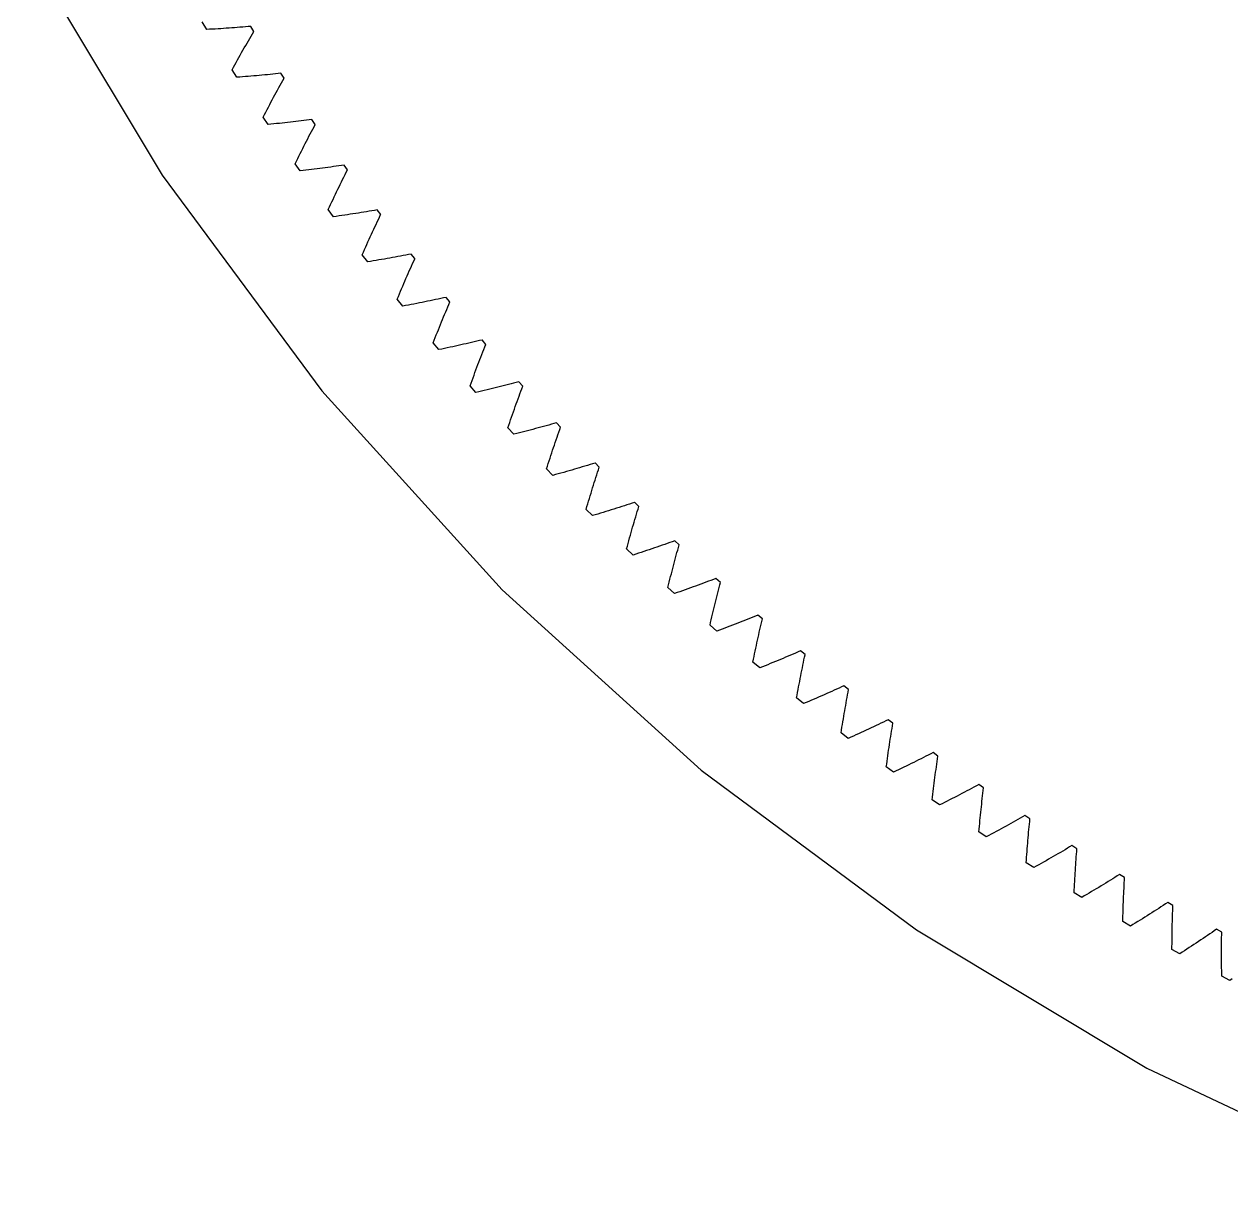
# Model space of a CAD drawing. Header units: metres. Extents: x -170 to 170, y -170 to 0.
# Drawn here: x -149.9 to -74.9, y -157.1 to -85.1 of the extents above; entities that cross this region are included whole.
import ezdxf

# ---------------------------------------------------------------- set-up
doc = ezdxf.new("R2010")
doc.units = ezdxf.units.M

msp = doc.modelspace()

# ---------------------------------------------------------------- linework, layer by layer
for p, q in [((-149.927, -80.1374), (-141.35, -94.4469)), ((-138.577, -85.3992), (-138.867, -84.9276)), ((-138.4, -85.39), (-138.577, -85.3992)), ((-138.225, -85.3804), (-138.4, -85.39)), ((-138.049, -85.3705), (-138.225, -85.3804)), ((-137.875, -85.3602), (-138.049, -85.3705)), ((-137.701, -85.3496), (-137.875, -85.3602)), ((-137.529, -85.3386), (-137.701, -85.3496)), ((-137.357, -85.3273), (-137.529, -85.3386)), ((-137.185, -85.3157), (-137.357, -85.3273)), ((-137.015, -85.3037), (-137.185, -85.3157)), ((-136.845, -85.2914), (-137.015, -85.3037)), ((-136.676, -85.2787), (-136.845, -85.2914)), ((-136.508, -85.2657), (-136.676, -85.2787)), ((-136.34, -85.2524), (-136.508, -85.2657)), ((-136.173, -85.2388), (-136.34, -85.2524)), ((-136.007, -85.2249), (-136.173, -85.2388)), ((-135.842, -85.2106), (-136.007, -85.2249)), ((-135.84, -85.2095), (-135.842, -85.2106)), ((-135.644, -85.5213), (-135.84, -85.2095)), ((-136.153, -86.3915), (-136.068, -86.2446)), ((-136.068, -86.2446), (-135.984, -86.0985)), ((-135.984, -86.0985), (-135.899, -85.9533)), ((-135.899, -85.9533), (-135.815, -85.8089)), ((-135.815, -85.8089), (-135.73, -85.6653)), ((-135.73, -85.6653), (-135.646, -85.5225)), ((-135.646, -85.5225), (-135.644, -85.5213)), ((-136.577, -87.1383), (-136.492, -86.9873)), ((-136.492, -86.9873), (-136.407, -86.8371)), ((-136.407, -86.8371), (-136.322, -86.6877)), ((-136.322, -86.6877), (-136.238, -86.5392)), ((-136.238, -86.5392), (-136.153, -86.3915)), ((-137.001, -87.9059), (-136.916, -87.7507)), ((-136.916, -87.7507), (-136.831, -87.5964)), ((-136.831, -87.5964), (-136.746, -87.4428)), ((-136.746, -87.4428), (-136.661, -87.2902)), ((-136.661, -87.2902), (-136.577, -87.1383)), ((-136.701, -88.3711), (-137.001, -87.9059)), ((-136.525, -88.3581), (-136.701, -88.3711)), ((-136.349, -88.3448), (-136.525, -88.3581)), ((-136.174, -88.3311), (-136.349, -88.3448)), ((-136, -88.317), (-136.174, -88.3311)), ((-135.827, -88.3027), (-136, -88.317)), ((-135.654, -88.288), (-135.827, -88.3027)), ((-135.482, -88.273), (-135.654, -88.288)), ((-135.311, -88.2576), (-135.482, -88.273)), ((-135.141, -88.242), (-135.311, -88.2576)), ((-134.972, -88.226), (-135.141, -88.242)), ((-134.803, -88.2097), (-134.972, -88.226)), ((-134.635, -88.1931), (-134.803, -88.2097)), ((-134.468, -88.1762), (-134.635, -88.1931)), ((-134.301, -88.1589), (-134.468, -88.1762)), ((-134.136, -88.1414), (-134.301, -88.1589)), ((-133.971, -88.1236), (-134.136, -88.1414)), ((-133.969, -88.1224), (-133.971, -88.1236)), ((-133.766, -88.4299), (-133.969, -88.1224)), ((-133.849, -88.5757), (-133.768, -88.4312)), ((-133.768, -88.4312), (-133.766, -88.4299)), ((-134.256, -89.3109), (-134.175, -89.1622)), ((-134.175, -89.1622), (-134.093, -89.0143)), ((-134.093, -89.0143), (-134.012, -88.8673)), ((-134.012, -88.8673), (-133.93, -88.7211)), ((-133.93, -88.7211), (-133.849, -88.5757)), ((-134.663, -90.0667), (-134.582, -89.9138)), ((-134.582, -89.9138), (-134.501, -89.7619)), ((-134.501, -89.7619), (-134.419, -89.6107)), ((-134.419, -89.6107), (-134.338, -89.4604)), ((-134.338, -89.4604), (-134.256, -89.3109)), ((-135.071, -90.8433), (-134.989, -90.6863)), ((-134.989, -90.6863), (-134.908, -90.5301)), ((-134.908, -90.5301), (-134.826, -90.3748)), ((-134.826, -90.3748), (-134.745, -90.2203)), ((-134.745, -90.2203), (-134.663, -90.0667)), ((-134.761, -91.3019), (-135.071, -90.8433)), ((-134.585, -91.2851), (-134.761, -91.3019)), ((-134.41, -91.268), (-134.585, -91.2851)), ((-134.235, -91.2505), (-134.41, -91.268)), ((-134.062, -91.2327), (-134.235, -91.2505)), ((-133.889, -91.2146), (-134.062, -91.2327)), ((-133.716, -91.1962), (-133.889, -91.2146)), ((-133.545, -91.1774), (-133.716, -91.1962)), ((-133.374, -91.1584), (-133.545, -91.1774)), ((-133.204, -91.1391), (-133.374, -91.1584)), ((-133.035, -91.1194), (-133.204, -91.1391)), ((-132.867, -91.0995), (-133.035, -91.1194)), ((-132.699, -91.0793), (-132.867, -91.0995)), ((-132.533, -91.0588), (-132.699, -91.0793)), ((-132.367, -91.0379), (-132.533, -91.0588)), ((-132.201, -91.0169), (-132.367, -91.0379)), ((-132.037, -90.9955), (-132.201, -91.0169)), ((-132.035, -90.9942), (-132.037, -90.9955)), ((-131.826, -91.2973), (-132.035, -90.9942)), ((-131.984, -91.592), (-131.906, -91.4449)), ((-131.906, -91.4449), (-131.827, -91.2986)), ((-131.827, -91.2986), (-131.826, -91.2973)), ((-132.375, -92.3399), (-132.297, -92.1886)), ((-132.297, -92.1886), (-132.218, -92.0382)), ((-132.218, -92.0382), (-132.14, -91.8887)), ((-132.14, -91.8887), (-132.062, -91.7399)), ((-132.062, -91.7399), (-131.984, -91.592)), ((-132.766, -93.1084), (-132.688, -92.9531)), ((-132.688, -92.9531), (-132.609, -92.7985)), ((-132.609, -92.7985), (-132.531, -92.6448)), ((-132.531, -92.6448), (-132.453, -92.4919)), ((-132.453, -92.4919), (-132.375, -92.3399)), ((-133.078, -93.7383), (-133, -93.5796)), ((-132.758, -94.1901), (-133.078, -93.7383)), ((-133, -93.5796), (-132.922, -93.4217)), ((-132.922, -93.4217), (-132.844, -93.2646)), ((-132.844, -93.2646), (-132.766, -93.1084)), ((-141.35, -94.4469), (-131.412, -107.847)), ((-132.583, -94.1695), (-132.758, -94.1901)), ((-132.408, -94.1486), (-132.583, -94.1695)), ((-132.234, -94.1274), (-132.408, -94.1486)), ((-132.061, -94.1058), (-132.234, -94.1274)), ((-131.888, -94.084), (-132.061, -94.1058)), ((-131.716, -94.0619), (-131.888, -94.084)), ((-131.545, -94.0394), (-131.716, -94.0619)), ((-131.375, -94.0167), (-131.545, -94.0394)), ((-131.206, -93.9937), (-131.375, -94.0167)), ((-131.037, -93.9704), (-131.206, -93.9937)), ((-130.869, -93.9469), (-131.037, -93.9704)), ((-130.702, -93.923), (-130.869, -93.9469)), ((-130.536, -93.8989), (-130.702, -93.923)), ((-130.37, -93.8745), (-130.536, -93.8989)), ((-130.205, -93.8499), (-130.37, -93.8745)), ((-130.041, -93.825), (-130.205, -93.8499)), ((-130.051, -94.5697), (-129.976, -94.4202)), ((-130.04, -93.8237), (-130.041, -93.825)), ((-129.824, -94.1222), (-130.04, -93.8237)), ((-129.976, -94.4202), (-129.901, -94.2714)), ((-129.901, -94.2714), (-129.826, -94.1235)), ((-129.826, -94.1235), (-129.824, -94.1222)), ((-130.425, -95.33), (-130.35, -95.1763)), ((-130.35, -95.1763), (-130.275, -95.0234)), ((-130.275, -95.0234), (-130.2, -94.8714)), ((-130.2, -94.8714), (-130.126, -94.7202)), ((-130.126, -94.7202), (-130.051, -94.5697)), ((-130.799, -96.111), (-130.725, -95.9532)), ((-130.725, -95.9532), (-130.65, -95.7961)), ((-130.65, -95.7961), (-130.575, -95.6399)), ((-130.575, -95.6399), (-130.5, -95.4846)), ((-130.5, -95.4846), (-130.425, -95.33)), ((-131.023, -96.5896), (-130.949, -96.4292)), ((-130.694, -97.0344), (-131.023, -96.5896)), ((-130.949, -96.4292), (-130.874, -96.2697)), ((-130.874, -96.2697), (-130.799, -96.111)), ((-128.81, -96.7504), (-128.978, -96.7776)), ((-128.644, -96.723), (-128.81, -96.7504)), ((-128.478, -96.6953), (-128.644, -96.723)), ((-128.313, -96.6673), (-128.478, -96.6953)), ((-128.149, -96.6391), (-128.313, -96.6673)), ((-127.985, -96.6107), (-128.149, -96.6391)), ((-127.984, -96.6093), (-127.985, -96.6107)), ((-127.761, -96.9032), (-127.984, -96.6093)), ((-130.519, -97.01), (-130.694, -97.0344)), ((-130.344, -96.9853), (-130.519, -97.01)), ((-130.171, -96.9604), (-130.344, -96.9853)), ((-129.998, -96.9351), (-130.171, -96.9604)), ((-129.826, -96.9095), (-129.998, -96.9351)), ((-129.655, -96.8837), (-129.826, -96.9095)), ((-129.484, -96.8576), (-129.655, -96.8837)), ((-129.315, -96.8312), (-129.484, -96.8576)), ((-129.146, -96.8046), (-129.315, -96.8312)), ((-128.978, -96.7776), (-129.146, -96.8046)), ((-128.122, -97.6603), (-128.05, -97.5075)), ((-128.05, -97.5075), (-127.978, -97.3555)), ((-127.978, -97.3555), (-127.907, -97.2043)), ((-127.907, -97.2043), (-127.835, -97.054)), ((-127.835, -97.054), (-127.763, -96.9045)), ((-127.763, -96.9045), (-127.761, -96.9032)), ((-128.408, -98.2798), (-128.337, -98.1237)), ((-128.337, -98.1237), (-128.265, -97.9684)), ((-128.265, -97.9684), (-128.193, -97.8139)), ((-128.193, -97.8139), (-128.122, -97.6603)), ((-128.765, -99.0728), (-128.694, -98.9126)), ((-128.694, -98.9126), (-128.622, -98.7531)), ((-128.622, -98.7531), (-128.551, -98.5945)), ((-128.551, -98.5945), (-128.48, -98.4368)), ((-128.48, -98.4368), (-128.408, -98.2798)), ((-128.907, -99.3959), (-128.836, -99.2339)), ((-128.569, -99.8335), (-128.907, -99.3959)), ((-128.836, -99.2339), (-128.765, -99.0728)), ((-128.047, -99.7482), (-128.22, -99.7769)), ((-127.875, -99.7191), (-128.047, -99.7482)), ((-127.703, -99.6899), (-127.875, -99.7191)), ((-127.533, -99.6604), (-127.703, -99.6899)), ((-127.363, -99.6306), (-127.533, -99.6604)), ((-127.194, -99.6005), (-127.363, -99.6306)), ((-127.026, -99.5703), (-127.194, -99.6005)), ((-126.858, -99.5397), (-127.026, -99.5703)), ((-126.691, -99.5089), (-126.858, -99.5397)), ((-126.526, -99.4779), (-126.691, -99.5089)), ((-126.36, -99.4466), (-126.526, -99.4779)), ((-126.196, -99.4151), (-126.36, -99.4466)), ((-126.033, -99.3833), (-126.196, -99.4151)), ((-125.87, -99.3514), (-126.033, -99.3833)), ((-125.868, -99.35), (-125.87, -99.3514)), ((-125.639, -99.6389), (-125.868, -99.35)), ((-125.71, -99.7913), (-125.641, -99.6403)), ((-125.641, -99.6403), (-125.639, -99.6389)), ((-128.394, -99.8053), (-128.569, -99.8335)), ((-128.22, -99.7769), (-128.394, -99.8053)), ((-126.052, -100.559), (-125.983, -100.404)), ((-125.983, -100.404), (-125.915, -100.249)), ((-125.915, -100.249), (-125.847, -100.096)), ((-125.847, -100.096), (-125.778, -99.9432)), ((-125.778, -99.9432), (-125.71, -99.7913)), ((-126.392, -101.347), (-126.324, -101.188)), ((-126.324, -101.188), (-126.256, -101.029)), ((-126.256, -101.029), (-126.188, -100.872)), ((-126.188, -100.872), (-126.12, -100.715)), ((-126.12, -100.715), (-126.052, -100.559)), ((-126.731, -102.156), (-126.664, -101.992)), ((-126.664, -101.992), (-126.596, -101.83)), ((-126.596, -101.83), (-126.528, -101.668)), ((-126.528, -101.668), (-126.46, -101.507)), ((-126.46, -101.507), (-126.392, -101.347)), ((-126.383, -102.586), (-126.731, -102.156)), ((-126.209, -102.554), (-126.383, -102.586)), ((-126.036, -102.522), (-126.209, -102.554)), ((-125.864, -102.489), (-126.036, -102.522)), ((-125.692, -102.457), (-125.864, -102.489)), ((-125.521, -102.424), (-125.692, -102.457)), ((-125.351, -102.391), (-125.521, -102.424)), ((-125.182, -102.357), (-125.351, -102.391)), ((-125.014, -102.323), (-125.182, -102.357)), ((-124.846, -102.29), (-125.014, -102.323)), ((-124.68, -102.255), (-124.846, -102.29)), ((-124.514, -102.221), (-124.68, -102.255)), ((-124.348, -102.186), (-124.514, -102.221)), ((-124.184, -102.152), (-124.348, -102.186)), ((-124.02, -102.116), (-124.184, -102.152)), ((-123.857, -102.081), (-124.02, -102.116)), ((-123.695, -102.046), (-123.857, -102.081)), ((-123.694, -102.044), (-123.695, -102.046)), ((-123.459, -102.328), (-123.694, -102.044)), ((-123.656, -102.79), (-123.591, -102.635)), ((-123.591, -102.635), (-123.526, -102.482)), ((-123.526, -102.482), (-123.461, -102.33)), ((-123.461, -102.33), (-123.459, -102.328)), ((-123.981, -103.573), (-123.916, -103.414)), ((-123.916, -103.414), (-123.851, -103.257)), ((-123.851, -103.257), (-123.786, -103.1)), ((-123.786, -103.1), (-123.721, -102.945)), ((-123.721, -102.945), (-123.656, -102.79)), ((-124.304, -104.376), (-124.239, -104.214)), ((-124.239, -104.214), (-124.175, -104.052)), ((-124.175, -104.052), (-124.11, -103.891)), ((-124.11, -103.891), (-124.046, -103.732)), ((-124.046, -103.732), (-123.981, -103.573)), ((-124.496, -104.868), (-124.432, -104.703)), ((-124.139, -105.291), (-124.496, -104.868)), ((-124.432, -104.703), (-124.368, -104.539)), ((-124.368, -104.539), (-124.304, -104.376)), ((-122.776, -104.999), (-122.943, -105.036)), ((-122.609, -104.961), (-122.776, -104.999)), ((-122.443, -104.923), (-122.609, -104.961)), ((-122.278, -104.885), (-122.443, -104.923)), ((-122.113, -104.847), (-122.278, -104.885)), ((-121.949, -104.809), (-122.113, -104.847)), ((-121.787, -104.77), (-121.949, -104.809)), ((-121.625, -104.732), (-121.787, -104.77)), ((-121.463, -104.693), (-121.625, -104.732)), ((-121.462, -104.691), (-121.463, -104.693)), ((-121.221, -104.97), (-121.462, -104.691)), ((-121.285, -105.125), (-121.223, -104.971)), ((-121.223, -104.971), (-121.221, -104.97)), ((-123.966, -105.255), (-124.139, -105.291)), ((-123.793, -105.219), (-123.966, -105.255)), ((-123.622, -105.183), (-123.793, -105.219)), ((-123.451, -105.147), (-123.622, -105.183)), ((-123.281, -105.11), (-123.451, -105.147)), ((-123.112, -105.073), (-123.281, -105.11)), ((-122.943, -105.036), (-123.112, -105.073)), ((-121.593, -105.907), (-121.532, -105.749)), ((-121.532, -105.749), (-121.47, -105.592)), ((-121.47, -105.592), (-121.408, -105.435)), ((-121.408, -105.435), (-121.346, -105.28)), ((-121.346, -105.28), (-121.285, -105.125)), ((-121.838, -106.547), (-121.777, -106.386)), ((-121.777, -106.386), (-121.716, -106.225)), ((-121.716, -106.225), (-121.655, -106.066)), ((-121.655, -106.066), (-121.593, -105.907)), ((-122.143, -107.365), (-122.082, -107.2)), ((-122.082, -107.2), (-122.021, -107.035)), ((-122.021, -107.035), (-121.96, -106.872)), ((-121.96, -106.872), (-121.899, -106.709)), ((-121.899, -106.709), (-121.838, -106.547)), ((-131.412, -107.847), (-120.208, -120.208)), ((-122.203, -107.532), (-122.143, -107.365)), ((-121.837, -107.946), (-122.203, -107.532)), ((-121.664, -107.907), (-121.837, -107.946)), ((-121.493, -107.867), (-121.664, -107.907)), ((-121.322, -107.827), (-121.493, -107.867)), ((-121.152, -107.787), (-121.322, -107.827)), ((-120.983, -107.747), (-121.152, -107.787)), ((-120.814, -107.707), (-120.983, -107.747)), ((-120.647, -107.666), (-120.814, -107.707)), ((-120.48, -107.625), (-120.647, -107.666)), ((-120.314, -107.584), (-120.48, -107.625)), ((-120.149, -107.542), (-120.314, -107.584)), ((-119.985, -107.501), (-120.149, -107.542)), ((-119.821, -107.459), (-119.985, -107.501)), ((-119.658, -107.417), (-119.821, -107.459)), ((-119.496, -107.375), (-119.658, -107.417)), ((-119.335, -107.333), (-119.496, -107.375)), ((-119.175, -107.291), (-119.335, -107.333)), ((-119.173, -107.289), (-119.175, -107.291)), ((-118.926, -107.563), (-119.173, -107.289)), ((-119.104, -108.032), (-119.045, -107.875)), ((-119.045, -107.875), (-118.987, -107.719)), ((-118.987, -107.719), (-118.928, -107.564)), ((-118.928, -107.564), (-118.926, -107.563)), ((-119.394, -108.828), (-119.336, -108.667)), ((-119.336, -108.667), (-119.278, -108.507)), ((-119.278, -108.507), (-119.22, -108.348)), ((-119.22, -108.348), (-119.162, -108.19)), ((-119.162, -108.19), (-119.104, -108.032)), ((-119.682, -109.645), (-119.625, -109.48)), ((-119.625, -109.48), (-119.567, -109.316)), ((-119.567, -109.316), (-119.51, -109.152)), ((-119.51, -109.152), (-119.452, -108.99)), ((-119.452, -108.99), (-119.394, -108.828)), ((-119.853, -110.145), (-119.796, -109.977)), ((-119.478, -110.552), (-119.853, -110.145)), ((-119.796, -109.977), (-119.739, -109.811)), ((-119.739, -109.811), (-119.682, -109.645)), ((-118.294, -110.245), (-118.461, -110.29)), ((-118.128, -110.201), (-118.294, -110.245)), ((-117.963, -110.156), (-118.128, -110.201)), ((-117.799, -110.111), (-117.963, -110.156)), ((-117.636, -110.066), (-117.799, -110.111)), ((-117.473, -110.021), (-117.636, -110.066)), ((-117.311, -109.976), (-117.473, -110.021)), ((-117.15, -109.93), (-117.311, -109.976)), ((-116.99, -109.884), (-117.15, -109.93)), ((-116.831, -109.839), (-116.99, -109.884)), ((-116.829, -109.837), (-116.831, -109.839)), ((-116.576, -110.105), (-116.829, -109.837)), ((-116.688, -110.42), (-116.633, -110.263)), ((-116.633, -110.263), (-116.578, -110.107)), ((-116.578, -110.107), (-116.576, -110.105)), ((-119.306, -110.509), (-119.478, -110.552)), ((-119.136, -110.465), (-119.306, -110.509)), ((-118.966, -110.422), (-119.136, -110.465)), ((-118.797, -110.378), (-118.966, -110.422)), ((-118.628, -110.334), (-118.797, -110.378)), ((-118.461, -110.29), (-118.628, -110.334)), ((-116.908, -111.057), (-116.853, -110.897)), ((-116.853, -110.897), (-116.798, -110.737)), ((-116.798, -110.737), (-116.743, -110.578)), ((-116.743, -110.578), (-116.688, -110.42)), ((-117.179, -111.872), (-117.125, -111.707)), ((-117.125, -111.707), (-117.071, -111.543)), ((-117.071, -111.543), (-117.017, -111.381)), ((-117.017, -111.381), (-116.962, -111.218)), ((-116.962, -111.218), (-116.908, -111.057)), ((-117.394, -112.538), (-117.34, -112.37)), ((-117.34, -112.37), (-117.287, -112.203)), ((-117.287, -112.203), (-117.233, -112.037)), ((-117.233, -112.037), (-117.179, -111.872)), ((-114.909, -112.483), (-115.07, -112.532)), ((-114.749, -112.434), (-114.909, -112.483)), ((-114.59, -112.385), (-114.749, -112.434)), ((-114.432, -112.335), (-114.59, -112.385)), ((-114.43, -112.334), (-114.432, -112.335)), ((-114.172, -112.596), (-114.43, -112.334)), ((-117.447, -112.707), (-117.394, -112.538)), ((-117.063, -113.105), (-117.447, -112.707)), ((-116.893, -113.059), (-117.063, -113.105)), ((-116.723, -113.012), (-116.893, -113.059)), ((-116.554, -112.964), (-116.723, -113.012)), ((-116.386, -112.917), (-116.554, -112.964)), ((-116.219, -112.869), (-116.386, -112.917)), ((-116.052, -112.822), (-116.219, -112.869)), ((-115.886, -112.774), (-116.052, -112.822)), ((-115.722, -112.726), (-115.886, -112.774)), ((-115.558, -112.677), (-115.722, -112.726)), ((-115.394, -112.629), (-115.558, -112.677)), ((-115.232, -112.58), (-115.394, -112.629)), ((-115.07, -112.532), (-115.232, -112.58)), ((-114.432, -113.394), (-114.38, -113.233)), ((-114.38, -113.233), (-114.329, -113.073)), ((-114.329, -113.073), (-114.277, -112.914)), ((-114.277, -112.914), (-114.225, -112.755)), ((-114.225, -112.755), (-114.174, -112.598)), ((-114.174, -112.598), (-114.172, -112.596)), ((-114.636, -114.045), (-114.585, -113.881)), ((-114.585, -113.881), (-114.534, -113.718)), ((-114.534, -113.718), (-114.483, -113.555)), ((-114.483, -113.555), (-114.432, -113.394)), ((-114.887, -114.878), (-114.837, -114.709)), ((-114.837, -114.709), (-114.787, -114.542)), ((-114.787, -114.542), (-114.737, -114.376)), ((-114.737, -114.376), (-114.686, -114.21)), ((-114.686, -114.21), (-114.636, -114.045)), ((-111.978, -114.778), (-111.98, -114.78)), ((-111.714, -115.035), (-111.978, -114.778)), ((-114.986, -115.216), (-114.937, -115.046)), ((-114.594, -115.606), (-114.986, -115.216)), ((-114.937, -115.046), (-114.887, -114.878)), ((-114.256, -115.505), (-114.424, -115.556)), ((-114.088, -115.454), (-114.256, -115.505)), ((-113.921, -115.403), (-114.088, -115.454)), ((-113.755, -115.352), (-113.921, -115.403)), ((-113.589, -115.301), (-113.755, -115.352)), ((-113.425, -115.249), (-113.589, -115.301)), ((-113.261, -115.198), (-113.425, -115.249)), ((-113.098, -115.146), (-113.261, -115.198)), ((-112.936, -115.094), (-113.098, -115.146)), ((-112.774, -115.042), (-112.936, -115.094)), ((-112.614, -114.99), (-112.774, -115.042)), ((-112.454, -114.938), (-112.614, -114.99)), ((-112.295, -114.885), (-112.454, -114.938)), ((-112.137, -114.832), (-112.295, -114.885)), ((-111.98, -114.78), (-112.137, -114.832)), ((-111.909, -115.676), (-111.861, -115.515)), ((-111.861, -115.515), (-111.813, -115.355)), ((-111.813, -115.355), (-111.764, -115.195)), ((-111.764, -115.195), (-111.716, -115.037)), ((-111.716, -115.037), (-111.714, -115.035)), ((-114.424, -115.556), (-114.594, -115.606)), ((-112.099, -116.328), (-112.052, -116.164)), ((-112.052, -116.164), (-112.005, -116.001)), ((-112.005, -116.001), (-111.957, -115.838)), ((-111.957, -115.838), (-111.909, -115.676)), ((-112.334, -117.162), (-112.287, -116.994)), ((-112.287, -116.994), (-112.24, -116.826)), ((-112.24, -116.826), (-112.194, -116.659)), ((-112.194, -116.659), (-112.147, -116.493)), ((-112.147, -116.493), (-112.099, -116.328)), ((-112.472, -117.672), (-112.426, -117.501)), ((-112.071, -118.054), (-112.472, -117.672)), ((-112.426, -117.501), (-112.38, -117.331)), ((-112.38, -117.331), (-112.334, -117.162)), ((-111.073, -117.726), (-111.238, -117.781)), ((-110.91, -117.671), (-111.073, -117.726)), ((-110.747, -117.616), (-110.91, -117.671)), ((-110.585, -117.561), (-110.747, -117.616)), ((-110.425, -117.506), (-110.585, -117.561)), ((-110.264, -117.45), (-110.425, -117.506)), ((-110.105, -117.394), (-110.264, -117.45)), ((-109.946, -117.339), (-110.105, -117.394)), ((-109.789, -117.283), (-109.946, -117.339)), ((-109.632, -117.227), (-109.789, -117.283)), ((-109.476, -117.171), (-109.632, -117.227)), ((-109.474, -117.169), (-109.476, -117.171)), ((-109.205, -117.42), (-109.474, -117.169)), ((-109.341, -117.903), (-109.296, -117.742)), ((-109.296, -117.742), (-109.251, -117.581)), ((-109.251, -117.581), (-109.206, -117.422)), ((-109.206, -117.422), (-109.205, -117.42)), ((-111.903, -117.999), (-112.071, -118.054)), ((-111.735, -117.945), (-111.903, -117.999)), ((-111.569, -117.891), (-111.735, -117.945)), ((-111.403, -117.836), (-111.569, -117.891)), ((-111.238, -117.781), (-111.403, -117.836)), ((-109.518, -118.556), (-109.474, -118.392)), ((-109.474, -118.392), (-109.43, -118.228)), ((-109.43, -118.228), (-109.385, -118.065)), ((-109.385, -118.065), (-109.341, -117.903)), ((-109.735, -119.391), (-109.692, -119.222)), ((-109.692, -119.222), (-109.649, -119.054)), ((-109.649, -119.054), (-109.605, -118.888)), ((-109.605, -118.888), (-109.562, -118.721)), ((-109.562, -118.721), (-109.518, -118.556)), ((-109.905, -120.073), (-109.863, -119.901)), ((-109.863, -119.901), (-109.82, -119.73)), ((-109.82, -119.73), (-109.778, -119.56)), ((-109.778, -119.56), (-109.735, -119.391)), ((-108.182, -119.98), (-108.344, -120.039)), ((-108.022, -119.921), (-108.182, -119.98)), ((-107.862, -119.862), (-108.022, -119.921)), ((-107.703, -119.803), (-107.862, -119.862)), ((-107.545, -119.744), (-107.703, -119.803)), ((-107.388, -119.685), (-107.545, -119.744)), ((-107.231, -119.626), (-107.388, -119.685)), ((-107.075, -119.566), (-107.231, -119.626)), ((-106.921, -119.507), (-107.075, -119.566)), ((-106.919, -119.505), (-106.921, -119.507)), ((-106.644, -119.751), (-106.919, -119.505)), ((-106.729, -120.074), (-106.687, -119.913)), ((-106.687, -119.913), (-106.646, -119.752)), ((-106.646, -119.752), (-106.644, -119.751)), ((-120.208, -120.208), (-107.847, -131.412)), ((-109.496, -120.446), (-109.905, -120.073)), ((-109.329, -120.388), (-109.496, -120.446)), ((-109.163, -120.33), (-109.329, -120.388)), ((-108.997, -120.272), (-109.163, -120.33)), ((-108.833, -120.214), (-108.997, -120.272)), ((-108.669, -120.156), (-108.833, -120.214)), ((-108.506, -120.097), (-108.669, -120.156)), ((-108.344, -120.039), (-108.506, -120.097)), ((-106.933, -120.893), (-106.892, -120.728)), ((-106.892, -120.728), (-106.852, -120.563)), ((-106.852, -120.563), (-106.811, -120.399)), ((-106.811, -120.399), (-106.77, -120.236)), ((-106.77, -120.236), (-106.729, -120.074)), ((-107.092, -121.563), (-107.053, -121.394)), ((-107.053, -121.394), (-107.013, -121.226)), ((-107.013, -121.226), (-106.973, -121.059)), ((-106.973, -121.059), (-106.933, -120.893)), ((-107.287, -122.418), (-107.249, -122.245)), ((-107.249, -122.245), (-107.21, -122.073)), ((-107.21, -122.073), (-107.171, -121.902)), ((-107.171, -121.902), (-107.132, -121.732)), ((-107.132, -121.732), (-107.092, -121.563)), ((-105.407, -122.225), (-105.567, -122.288)), ((-105.249, -122.163), (-105.407, -122.225)), ((-105.091, -122.101), (-105.249, -122.163)), ((-104.934, -122.038), (-105.091, -122.101)), ((-104.778, -121.976), (-104.934, -122.038)), ((-104.623, -121.913), (-104.778, -121.976)), ((-104.469, -121.85), (-104.623, -121.913)), ((-104.315, -121.787), (-104.469, -121.85)), ((-104.314, -121.786), (-104.315, -121.787)), ((-104.034, -122.025), (-104.314, -121.786)), ((-104.111, -122.35), (-104.073, -122.188)), ((-104.073, -122.188), (-104.035, -122.027)), ((-104.035, -122.027), (-104.034, -122.025)), ((-106.87, -122.782), (-107.287, -122.418)), ((-106.704, -122.72), (-106.87, -122.782)), ((-106.539, -122.659), (-106.704, -122.72)), ((-106.375, -122.597), (-106.539, -122.659)), ((-106.212, -122.535), (-106.375, -122.597)), ((-106.049, -122.474), (-106.212, -122.535)), ((-105.888, -122.412), (-106.049, -122.474)), ((-105.727, -122.35), (-105.888, -122.412)), ((-105.567, -122.288), (-105.727, -122.35)), ((-104.298, -123.174), (-104.261, -123.007)), ((-104.261, -123.007), (-104.224, -122.842)), ((-104.224, -122.842), (-104.187, -122.677)), ((-104.187, -122.677), (-104.149, -122.513)), ((-104.149, -122.513), (-104.111, -122.35)), ((-104.443, -123.846), (-104.407, -123.677)), ((-104.407, -123.677), (-104.371, -123.508)), ((-104.371, -123.508), (-104.334, -123.341)), ((-104.334, -123.341), (-104.298, -123.174)), ((-104.584, -124.532), (-104.549, -124.359)), ((-104.549, -124.359), (-104.514, -124.188)), ((-104.514, -124.188), (-104.479, -124.017)), ((-104.479, -124.017), (-104.443, -123.846)), ((-102.744, -124.473), (-102.902, -124.538)), ((-102.587, -124.407), (-102.744, -124.473)), ((-102.431, -124.341), (-102.587, -124.407)), ((-102.275, -124.275), (-102.431, -124.341)), ((-102.121, -124.209), (-102.275, -124.275)), ((-101.967, -124.143), (-102.121, -124.209)), ((-101.814, -124.077), (-101.967, -124.143)), ((-101.662, -124.011), (-101.814, -124.077)), ((-101.66, -124.01), (-101.662, -124.011)), ((-101.375, -124.243), (-101.66, -124.01)), ((-101.446, -124.57), (-101.411, -124.407)), ((-101.411, -124.407), (-101.377, -124.244)), ((-101.377, -124.244), (-101.375, -124.243)), ((-104.619, -124.705), (-104.584, -124.532)), ((-104.195, -125.06), (-104.619, -124.705)), ((-104.03, -124.995), (-104.195, -125.06)), ((-103.866, -124.93), (-104.03, -124.995)), ((-103.704, -124.865), (-103.866, -124.93)), ((-103.542, -124.8), (-103.704, -124.865)), ((-103.38, -124.735), (-103.542, -124.8)), ((-103.22, -124.669), (-103.38, -124.735)), ((-103.06, -124.604), (-103.22, -124.669)), ((-102.902, -124.538), (-103.06, -124.604)), ((-101.614, -125.397), (-101.581, -125.23)), ((-101.581, -125.23), (-101.547, -125.063)), ((-101.547, -125.063), (-101.514, -124.898)), ((-101.514, -124.898), (-101.48, -124.733)), ((-101.48, -124.733), (-101.446, -124.57)), ((-101.745, -126.072), (-101.712, -125.902)), ((-101.712, -125.902), (-101.68, -125.733)), ((-101.68, -125.733), (-101.647, -125.564)), ((-101.647, -125.564), (-101.614, -125.397)), ((-101.902, -126.935), (-101.871, -126.761)), ((-101.871, -126.761), (-101.84, -126.588)), ((-101.84, -126.588), (-101.809, -126.415)), ((-101.809, -126.415), (-101.777, -126.243)), ((-101.777, -126.243), (-101.745, -126.072)), ((-100.189, -126.731), (-100.346, -126.8)), ((-100.033, -126.662), (-100.189, -126.731)), ((-99.877, -126.593), (-100.033, -126.662)), ((-99.7222, -126.524), (-99.877, -126.593)), ((-99.5682, -126.454), (-99.7222, -126.524)), ((-99.4151, -126.385), (-99.5682, -126.454)), ((-99.2628, -126.316), (-99.4151, -126.385)), ((-99.1113, -126.247), (-99.2628, -126.316)), ((-98.9607, -126.177), (-99.1113, -126.247)), ((-98.9593, -126.175), (-98.9607, -126.177)), ((-98.6691, -126.402), (-98.9593, -126.175)), ((-98.7631, -126.895), (-98.7324, -126.731)), ((-98.7324, -126.731), (-98.7016, -126.567)), ((-98.7016, -126.567), (-98.6705, -126.404)), ((-98.6705, -126.404), (-98.6691, -126.402)), ((-101.47, -127.281), (-101.902, -126.935)), ((-101.307, -127.212), (-101.47, -127.281)), ((-101.145, -127.144), (-101.307, -127.212)), ((-100.984, -127.075), (-101.145, -127.144)), ((-100.823, -127.006), (-100.984, -127.075)), ((-100.663, -126.938), (-100.823, -127.006)), ((-100.504, -126.869), (-100.663, -126.938)), ((-100.346, -126.8), (-100.504, -126.869)), ((-98.8831, -127.561), (-98.8535, -127.394)), ((-98.8535, -127.394), (-98.8236, -127.227)), ((-98.8236, -127.227), (-98.7934, -127.061)), ((-98.7934, -127.061), (-98.7631, -126.895)), ((-99.0274, -128.411), (-98.9991, -128.24)), ((-98.9991, -128.24), (-98.9705, -128.069)), ((-98.9705, -128.069), (-98.9416, -127.899)), ((-98.9416, -127.899), (-98.9125, -127.73)), ((-98.9125, -127.73), (-98.8831, -127.561)), ((-99.1381, -129.106), (-99.1108, -128.931)), ((-99.1108, -128.931), (-99.0833, -128.757)), ((-99.0833, -128.757), (-99.0555, -128.584)), ((-99.0555, -128.584), (-99.0274, -128.411)), ((-97.7418, -129.009), (-97.8992, -129.081)), ((-97.5853, -128.937), (-97.7418, -129.009)), ((-97.4295, -128.864), (-97.5853, -128.937)), ((-97.2746, -128.792), (-97.4295, -128.864)), ((-97.1205, -128.72), (-97.2746, -128.792)), ((-96.9673, -128.647), (-97.1205, -128.72)), ((-96.8149, -128.575), (-96.9673, -128.647)), ((-96.6633, -128.502), (-96.8149, -128.575)), ((-96.5125, -128.43), (-96.6633, -128.502)), ((-96.3625, -128.357), (-96.5125, -128.43)), ((-96.2134, -128.284), (-96.3625, -128.357)), ((-96.2121, -128.283), (-96.2134, -128.284)), ((-95.9171, -128.503), (-96.2121, -128.283)), ((-96.0272, -129.164), (-96.0004, -128.998)), ((-96.0004, -128.998), (-95.9733, -128.833)), ((-95.9733, -128.833), (-95.946, -128.669)), ((-95.946, -128.669), (-95.9184, -128.505)), ((-95.9184, -128.505), (-95.9171, -128.503)), ((-98.6986, -129.442), (-99.1381, -129.106)), ((-98.537, -129.37), (-98.6986, -129.442)), ((-98.3763, -129.298), (-98.537, -129.37)), ((-98.2165, -129.226), (-98.3763, -129.298)), ((-98.0574, -129.154), (-98.2165, -129.226)), ((-97.8992, -129.081), (-98.0574, -129.154)), ((-96.1318, -129.835), (-96.106, -129.666)), ((-96.106, -129.666), (-96.08, -129.498)), ((-96.08, -129.498), (-96.0537, -129.331)), ((-96.0537, -129.331), (-96.0272, -129.164)), ((-96.2563, -130.692), (-96.2319, -130.519)), ((-96.2319, -130.519), (-96.2073, -130.347)), ((-96.2073, -130.347), (-96.1824, -130.176)), ((-96.1824, -130.176), (-96.1572, -130.005)), ((-96.1572, -130.005), (-96.1318, -129.835)), ((-93.7172, -130.483), (-93.8664, -130.559)), ((-93.5689, -130.408), (-93.7172, -130.483)), ((-93.4213, -130.332), (-93.5689, -130.408)), ((-93.42, -130.33), (-93.4213, -130.332)), ((-93.1204, -130.544), (-93.42, -130.33)), ((-96.3276, -131.216), (-96.3041, -131.041)), ((-95.8809, -131.543), (-96.3276, -131.216)), ((-96.3041, -131.041), (-96.2803, -130.866)), ((-96.2803, -130.866), (-96.2563, -130.692)), ((-95.2461, -131.241), (-95.4036, -131.316)), ((-95.0895, -131.165), (-95.2461, -131.241)), ((-94.9337, -131.089), (-95.0895, -131.165)), ((-94.7787, -131.014), (-94.9337, -131.089)), ((-94.6246, -130.938), (-94.7787, -131.014)), ((-94.4713, -130.862), (-94.6246, -130.938)), ((-94.3188, -130.786), (-94.4713, -130.862)), ((-94.1672, -130.711), (-94.3188, -130.786)), ((-94.0164, -130.635), (-94.1672, -130.711)), ((-93.8664, -130.559), (-94.0164, -130.635)), ((-93.2391, -131.374), (-93.2161, -131.207)), ((-93.2161, -131.207), (-93.1929, -131.041)), ((-93.1929, -131.041), (-93.1694, -130.875)), ((-93.1694, -130.875), (-93.1457, -130.71)), ((-93.1457, -130.71), (-93.1216, -130.546)), ((-93.1216, -130.546), (-93.1204, -130.544)), ((-107.847, -131.412), (-94.4469, -141.35)), ((-95.721, -131.467), (-95.8809, -131.543)), ((-95.5619, -131.392), (-95.721, -131.467)), ((-95.4036, -131.316), (-95.5619, -131.392)), ((-93.328, -132.051), (-93.3062, -131.881)), ((-93.3062, -131.881), (-93.2841, -131.711)), ((-93.2841, -131.711), (-93.2617, -131.542)), ((-93.2617, -131.542), (-93.2391, -131.374)), ((-93.4325, -132.914), (-93.4122, -132.74)), ((-93.4122, -132.74), (-93.3916, -132.567)), ((-93.3916, -132.567), (-93.3707, -132.394)), ((-93.3707, -132.394), (-93.3495, -132.222)), ((-93.3495, -132.222), (-93.328, -132.051)), ((-91.3232, -132.713), (-91.4732, -132.792)), ((-91.174, -132.634), (-91.3232, -132.713)), ((-91.0257, -132.555), (-91.174, -132.634)), ((-90.8782, -132.476), (-91.0257, -132.555)), ((-90.7316, -132.397), (-90.8782, -132.476)), ((-90.5857, -132.318), (-90.7316, -132.397)), ((-90.5844, -132.316), (-90.5857, -132.318)), ((-90.2802, -132.524), (-90.5844, -132.316)), ((-90.3221, -132.856), (-90.3019, -132.691)), ((-90.3019, -132.691), (-90.2814, -132.526)), ((-90.2814, -132.526), (-90.2802, -132.524)), ((-93.4722, -133.265), (-93.4525, -133.089)), ((-93.0186, -133.582), (-93.4722, -133.265)), ((-93.4525, -133.089), (-93.4325, -132.914)), ((-92.8603, -133.503), (-93.0186, -133.582)), ((-92.7028, -133.424), (-92.8603, -133.503)), ((-92.5462, -133.345), (-92.7028, -133.424)), ((-92.3904, -133.266), (-92.5462, -133.345)), ((-92.2355, -133.187), (-92.3904, -133.266)), ((-92.0814, -133.108), (-92.2355, -133.187)), ((-91.9281, -133.029), (-92.0814, -133.108)), ((-91.7756, -132.95), (-91.9281, -133.029)), ((-91.624, -132.871), (-91.7756, -132.95)), ((-91.4732, -132.792), (-91.624, -132.871)), ((-90.4187, -133.694), (-90.4, -133.525)), ((-90.4, -133.525), (-90.381, -133.357)), ((-90.381, -133.357), (-90.3616, -133.189)), ((-90.3616, -133.189), (-90.342, -133.022)), ((-90.342, -133.022), (-90.3221, -132.856)), ((-90.4906, -134.379), (-90.4731, -134.207)), ((-90.4731, -134.207), (-90.4553, -134.035)), ((-90.4553, -134.035), (-90.4371, -133.864)), ((-90.4371, -133.864), (-90.4187, -133.694)), ((-87.7078, -134.243), (-87.8519, -134.325)), ((-87.7066, -134.241), (-87.7078, -134.243)), ((-87.3979, -134.442), (-87.7066, -134.241)), ((-90.5573, -135.076), (-90.5411, -134.9)), ((-90.5411, -134.9), (-90.5246, -134.726)), ((-90.5246, -134.726), (-90.5077, -134.552)), ((-90.5077, -134.552), (-90.4906, -134.379)), ((-89.0345, -134.983), (-89.1861, -135.065)), ((-88.8838, -134.901), (-89.0345, -134.983)), ((-88.7339, -134.819), (-88.8838, -134.901)), ((-88.5849, -134.736), (-88.7339, -134.819)), ((-88.4366, -134.654), (-88.5849, -134.736)), ((-88.2892, -134.572), (-88.4366, -134.654)), ((-88.1426, -134.49), (-88.2892, -134.572)), ((-87.9969, -134.407), (-88.1426, -134.49)), ((-87.8519, -134.325), (-87.9969, -134.407)), ((-87.465, -135.109), (-87.449, -134.942)), ((-87.449, -134.942), (-87.4327, -134.775)), ((-87.4327, -134.775), (-87.4161, -134.609)), ((-87.4161, -134.609), (-87.3992, -134.444)), ((-87.3992, -134.444), (-87.3979, -134.442)), ((-90.5732, -135.252), (-90.5573, -135.076)), ((-90.1128, -135.559), (-90.5732, -135.252)), ((-89.9563, -135.477), (-90.1128, -135.559)), ((-89.8006, -135.395), (-89.9563, -135.477)), ((-89.6457, -135.312), (-89.8006, -135.395)), ((-89.4917, -135.23), (-89.6457, -135.312)), ((-89.3385, -135.148), (-89.4917, -135.23)), ((-89.1861, -135.065), (-89.3385, -135.148)), ((-87.5259, -135.786), (-87.5112, -135.615)), ((-87.5112, -135.615), (-87.4961, -135.446)), ((-87.4961, -135.446), (-87.4807, -135.277)), ((-87.4807, -135.277), (-87.465, -135.109)), ((-87.5947, -136.649), (-87.5816, -136.475)), ((-87.5816, -136.475), (-87.5682, -136.301)), ((-87.5682, -136.301), (-87.5545, -136.129)), ((-87.5545, -136.129), (-87.5404, -135.957)), ((-87.5404, -135.957), (-87.5259, -135.786)), ((-85.5088, -136.532), (-85.6553, -136.617)), ((-85.3632, -136.447), (-85.5088, -136.532)), ((-85.2185, -136.361), (-85.3632, -136.447)), ((-85.0745, -136.276), (-85.2185, -136.361)), ((-84.9314, -136.191), (-85.0745, -136.276)), ((-84.7891, -136.106), (-84.9314, -136.191)), ((-84.7879, -136.104), (-84.7891, -136.106)), ((-84.475, -136.298), (-84.7879, -136.104)), ((-84.5025, -136.631), (-84.4895, -136.465)), ((-84.4895, -136.465), (-84.4761, -136.3)), ((-84.4761, -136.3), (-84.475, -136.298)), ((-87.632, -137.176), (-87.6199, -137)), ((-87.1651, -137.473), (-87.632, -137.176)), ((-87.6199, -137), (-87.6075, -136.824)), ((-87.6075, -136.824), (-87.5947, -136.649)), ((-86.7034, -137.216), (-86.8565, -137.302)), ((-86.5512, -137.131), (-86.7034, -137.216)), ((-86.3998, -137.045), (-86.5512, -137.131)), ((-86.2492, -136.959), (-86.3998, -137.045)), ((-86.0995, -136.874), (-86.2492, -136.959)), ((-85.9506, -136.788), (-86.0995, -136.874)), ((-85.8025, -136.703), (-85.9506, -136.788)), ((-85.6553, -136.617), (-85.8025, -136.703)), ((-84.5515, -137.303), (-84.5397, -137.134)), ((-84.5397, -137.134), (-84.5276, -136.966)), ((-84.5276, -136.966), (-84.5153, -136.798)), ((-84.5153, -136.798), (-84.5025, -136.631)), ((-87.0104, -137.387), (-87.1651, -137.473)), ((-86.8565, -137.302), (-87.0104, -137.387)), ((-84.6051, -138.16), (-84.595, -137.987)), ((-84.595, -137.987), (-84.5846, -137.815)), ((-84.5846, -137.815), (-84.5739, -137.644)), ((-84.5739, -137.644), (-84.5629, -137.473)), ((-84.5629, -137.473), (-84.5515, -137.303)), ((-81.9712, -137.993), (-82.1125, -138.081)), ((-81.8308, -137.904), (-81.9712, -137.993)), ((-81.8297, -137.902), (-81.8308, -137.904)), ((-81.5126, -138.09), (-81.8297, -137.902)), ((-84.6416, -138.859), (-84.633, -138.683)), ((-84.633, -138.683), (-84.6241, -138.508)), ((-84.6241, -138.508), (-84.6147, -138.334)), ((-84.6147, -138.334), (-84.6051, -138.16)), ((-83.1243, -138.701), (-83.2722, -138.79)), ((-82.9773, -138.612), (-83.1243, -138.701)), ((-82.8311, -138.523), (-82.9773, -138.612)), ((-82.6857, -138.435), (-82.8311, -138.523)), ((-82.5412, -138.346), (-82.6857, -138.435)), ((-82.3974, -138.258), (-82.5412, -138.346)), ((-82.2545, -138.169), (-82.3974, -138.258)), ((-82.1125, -138.081), (-82.2545, -138.169)), ((-81.5593, -138.927), (-81.5508, -138.759)), ((-81.5508, -138.759), (-81.5421, -138.591)), ((-81.5421, -138.591), (-81.5329, -138.424)), ((-81.5329, -138.424), (-81.5235, -138.258)), ((-81.5235, -138.258), (-81.5137, -138.092)), ((-81.5137, -138.092), (-81.5126, -138.09)), ((-84.6499, -139.036), (-84.6416, -138.859)), ((-84.1768, -139.323), (-84.6499, -139.036)), ((-84.0239, -139.234), (-84.1768, -139.323)), ((-83.8719, -139.145), (-84.0239, -139.234)), ((-83.7207, -139.056), (-83.8719, -139.145)), ((-83.5704, -138.967), (-83.7207, -139.056)), ((-83.4209, -138.878), (-83.5704, -138.967)), ((-83.2722, -138.79), (-83.4209, -138.878)), ((-81.5895, -139.609), (-81.5825, -139.438)), ((-81.5825, -139.438), (-81.5751, -139.267)), ((-81.5751, -139.267), (-81.5674, -139.097)), ((-81.5674, -139.097), (-81.5593, -138.927)), ((-81.614, -140.303), (-81.6084, -140.128)), ((-81.6084, -140.128), (-81.6024, -139.955)), ((-81.6024, -139.955), (-81.5962, -139.782)), ((-81.5962, -139.782), (-81.5895, -139.609)), ((-79.8211, -140.28), (-79.9653, -140.371)), ((-79.6776, -140.188), (-79.8211, -140.28)), ((-79.535, -140.096), (-79.6776, -140.188)), ((-79.3932, -140.005), (-79.535, -140.096)), ((-79.2523, -139.913), (-79.3932, -140.005)), ((-79.1122, -139.822), (-79.2523, -139.913)), ((-78.9728, -139.73), (-79.1122, -139.822)), ((-78.8344, -139.639), (-78.9728, -139.73)), ((-78.8333, -139.637), (-78.8344, -139.639)), ((-78.5122, -139.818), (-78.8333, -139.637)), ((-78.5309, -140.319), (-78.5254, -140.152)), ((-78.5254, -140.152), (-78.5195, -139.985)), ((-78.5195, -139.985), (-78.5133, -139.82)), ((-78.5133, -139.82), (-78.5122, -139.818)), ((-81.6284, -140.831), (-81.6239, -140.654)), ((-81.1491, -141.108), (-81.6284, -140.831)), ((-81.6239, -140.654), (-81.6191, -140.478)), ((-81.6191, -140.478), (-81.614, -140.303)), ((-80.9983, -141.016), (-81.1491, -141.108)), ((-80.8482, -140.923), (-80.9983, -141.016)), ((-80.699, -140.831), (-80.8482, -140.923)), ((-80.5506, -140.739), (-80.699, -140.831)), ((-80.403, -140.647), (-80.5506, -140.739)), ((-80.2563, -140.555), (-80.403, -140.647)), ((-80.1104, -140.463), (-80.2563, -140.555)), ((-79.9653, -140.371), (-80.1104, -140.463)), ((-78.553, -141.167), (-78.5493, -140.996)), ((-78.5493, -140.996), (-78.5452, -140.825)), ((-78.5452, -140.825), (-78.5408, -140.656)), ((-78.5408, -140.656), (-78.536, -140.487)), ((-78.536, -140.487), (-78.5309, -140.319)), ((-94.4469, -141.35), (-80.1374, -149.927)), ((-78.564, -141.858), (-78.5618, -141.684)), ((-78.5618, -141.684), (-78.5592, -141.511)), ((-78.5592, -141.511), (-78.5563, -141.338)), ((-78.5563, -141.338), (-78.553, -141.167)), ((-76.4918, -141.781), (-76.6324, -141.875)), ((-76.3521, -141.686), (-76.4918, -141.781)), ((-76.2131, -141.591), (-76.3521, -141.686)), ((-76.075, -141.497), (-76.2131, -141.591)), ((-75.9377, -141.403), (-76.075, -141.497)), ((-75.8012, -141.308), (-75.9377, -141.403)), ((-75.8001, -141.307), (-75.8012, -141.308)), ((-75.4753, -141.48), (-75.8001, -141.307)), ((-75.4812, -141.815), (-75.4789, -141.648)), ((-75.4789, -141.648), (-75.4763, -141.482)), ((-75.4763, -141.482), (-75.4753, -141.48)), ((-78.5688, -142.561), (-78.5682, -142.384)), ((-78.5682, -142.384), (-78.5672, -142.208)), ((-78.5672, -142.208), (-78.5658, -142.032)), ((-78.5658, -142.032), (-78.564, -141.858)), ((-77.4933, -142.445), (-77.6396, -142.541)), ((-77.3477, -142.35), (-77.4933, -142.445)), ((-77.203, -142.255), (-77.3477, -142.35)), ((-77.0591, -142.16), (-77.203, -142.255)), ((-76.916, -142.065), (-77.0591, -142.16)), ((-76.7738, -141.97), (-76.916, -142.065)), ((-76.6324, -141.875), (-76.7738, -141.97)), ((-75.4869, -142.659), (-75.4865, -142.488)), ((-75.4865, -142.488), (-75.4857, -142.319)), ((-75.4857, -142.319), (-75.4846, -142.15)), ((-75.4846, -142.15), (-75.4831, -141.982)), ((-75.4831, -141.982), (-75.4812, -141.815)), ((-78.0837, -142.827), (-78.5688, -142.561)), ((-77.9349, -142.731), (-78.0837, -142.827)), ((-77.7868, -142.636), (-77.9349, -142.731)), ((-77.6396, -142.541), (-77.7868, -142.636)), ((-75.4869, -142.83), (-75.4869, -142.659)), ((-75.4865, -143.001), (-75.4869, -142.83)), ((-75.4857, -143.174), (-75.4865, -143.001)), ((-75.4845, -143.347), (-75.4857, -143.174)), ((-75.483, -143.521), (-75.4845, -143.347)), ((-75.481, -143.695), (-75.483, -143.521)), ((-75.4786, -143.871), (-75.481, -143.695)), ((-75.4758, -144.047), (-75.4786, -143.871)), ((-75.4726, -144.224), (-75.4758, -144.047)), ((-74.9819, -144.479), (-75.4726, -144.224)), ((-74.8351, -144.381), (-74.9819, -144.479)), ((-80.1374, -149.927), (-65.0562, -157.06))]:
    msp.add_line(p, q)

doc.saveas('drawing.dxf')
